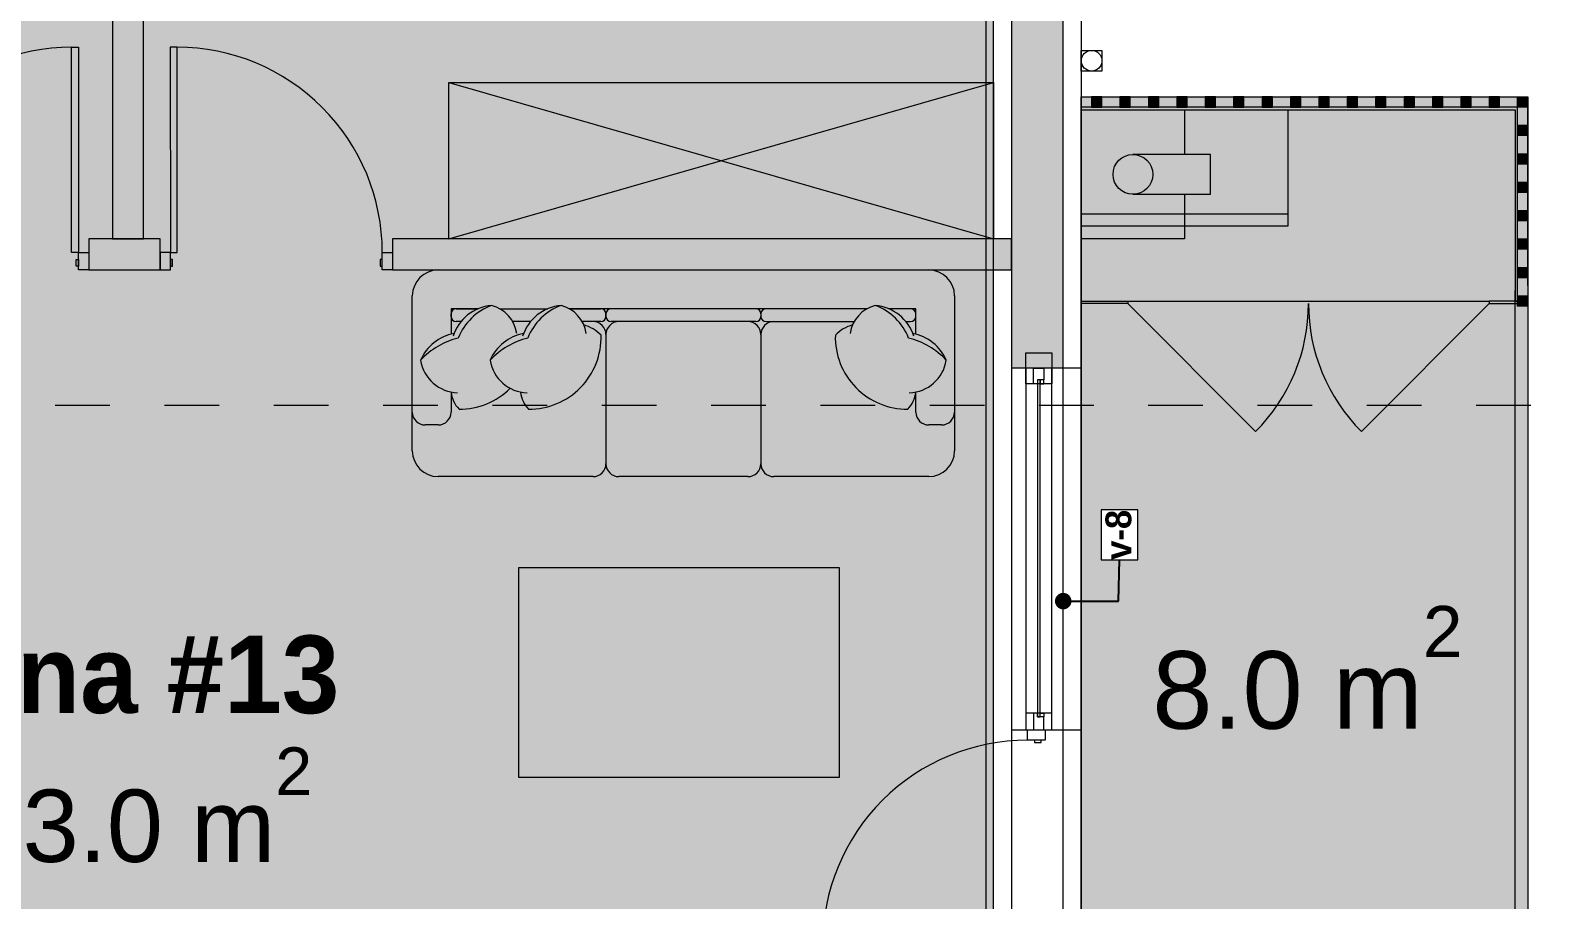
# Model space of a CAD drawing. Header units: millimetres. Extents: x 475206255 to 476720147, y 4620882299 to 4621447368.
# Drawn here: x 475291524 to 475297416, y 4621152699 to 4621156063 of the extents above; entities that cross this region are included whole.
import ezdxf

# ---------------------------------------------------------------- set-up
doc = ezdxf.new("R2010")
doc.units = ezdxf.units.MM
doc.header["$MEASUREMENT"] = 0
doc.set_wipeout_variables(frame=1)
doc.linetypes.add('Dashed', pattern=[423.333333, 211.666667, -211.666667])
for name, color, linetype, lineweight in [('2D Drafting - General_Pen_No__1_Pen_No__7', 7, 'Continuous', 0), ('2D Drafting - General_Pen_No__250_Pen_No__7_Pen_No__250', 7, 'Continuous', 0), ('2D Drafting - General_Pen_No__250_Pen_No__7_Pen_No__7', 7, 'Continuous', 0), ('2D Drafting - General_Pen_No__7_Pen_No__7_Pen_No__7', 7, 'Continuous', 0), ('Annotation - Text_Pen_No__7_Pen_No__142', 142, 'Continuous', 0), ('Doors_Pen_No__7_Pen_No__7_Pen_No__7', 7, 'Continuous', 0), ('G-Anno-Nplt_Pen_No__142', 142, 'Continuous', 0), ('G-Anno-Nplt_Pen_No__151', 151, 'Continuous', 0), ('G-Anno-Nplt_Pen_No__4', 7, 'Continuous', 0), ('G-Anno-Nplt_Pen_No__7', 7, 'Continuous', 0), ('gegmebi_Pen_No__1_Pen_No__7', 7, 'Continuous', 0), ('gegmebi_Pen_No__7_Pen_No__7', 7, 'Continuous', 0), ('kar-panjara_Pen_No__7_Pen_No__7_Pen_No__7', 7, 'Continuous', 0), ('New_0_Pen_No__7', 7, 'Continuous', 0), ('New_2D Drafting - General_Pen_No__250_Pen_No__7_Pen_No__255', 255, 'Continuous', 0), ('New_2D Drafting - General_Pen_No__30_Pen_No__9_Pen_No__9_Pen_No__255', 255, 'Continuous', 0), ('New_2D Drafting - General_Pen_No__30_Pen_No__9_Pen_No__9_Pen_No__7', 7, 'Continuous', 0), ('New_Annotation - Label_Pen_No__1', 1, 'Continuous', 0), ('New_Doors_Pen_No__7_Pen_No__7_Pen_No__250', 7, 'Continuous', 0), ('New_reg_nak_Pen_No__250', 7, 'Continuous', 0), ('New_reg_nak_Pen_No__7', 7, 'Continuous', 0), ('New_shenobebi_Pen_No__1', 1, 'Continuous', 0), ('New_shenobebi_Pen_No__7', 7, 'Continuous', 0), ('New_Structural - Bearing_Pen_No__250', 7, 'Continuous', 0), ('zoma_Pen_No__142', 142, 'Continuous', 0), ('zoma_Pen_No__5_Pen_No__5', 5, 'Continuous', 0)]:
    doc.layers.add(name, color=color, linetype=linetype, lineweight=lineweight)
doc.layers.add('G-Anno-Nplt_Pen_No__254', color=7, linetype='Continuous', lineweight=0, true_color=0xcccccc)
doc.layers.add('zoma', color=7, linetype='Continuous')
doc.styles.add('GENERATED_STYLE_1', font='arial.ttf')
doc.styles.add('GENERATED_STYLE_2', font='arial.ttf')
doc.styles.add('GENERATED_STYLE_5', font='')
doc.styles.add('GENERATED_STYLE_8', font='')
doc.styles.get('GENERATED_STYLE_5').set_extended_font_data('Avaza', bold=True)
doc.styles.get('GENERATED_STYLE_8').set_extended_font_data('AcadMtavr', bold=True)
doc.dimstyles.new('GENERATED_STYLE__3', dxfattribs={"dimtxt": 200, "dimasz": 64.421331, "dimexe": 0.18, "dimexo": 3, "dimgap": 0, "dimtad": 1, "dimtih": 1, "dimtoh": 1, "dimlfac": 0.001, "dimzin": 0, "dimdsep": 46, "dimtxsty": 'GENERATED_STYLE_2', "dimblk": 'ARROWHEAD_2', "dimblk1": 'ARROWHEAD_2', "dimblk2": 'ARROWHEAD_2', "dimcen": 0.09, "dimclrd": 142, "dimclre": 142, "dimclrt": 142, "dimadec": 0, "dimazin": 0, "dimtfac": 1, "dimtdec": 4, "dimtmove": 0, "dimatfit": 3, "dimfxl": 1, "dimtolj": 1, "dimtzin": 0, "dimarcsym": 0})
doc.dimstyles.new('GENERATED_STYLE__33', dxfattribs={"dimtxt": 0.18, "dimasz": 127.68, "dimexe": 0.18, "dimexo": 0.0625, "dimgap": 0, "dimtad": 0, "dimtih": 1, "dimtoh": 1, "dimdec": 4, "dimzin": 0, "dimdsep": 46, "dimcen": 0.09, "dimadec": 0, "dimazin": 0, "dimtfac": 1, "dimtdec": 4, "dimtmove": 0, "dimatfit": 3, "dimldrblk": 'ARROWHEAD_11', "dimfxl": 1, "dimtolj": 1, "dimtzin": 0, "dimarcsym": 0})
doc.dimstyles.new('GENERATED_STYLE__9', dxfattribs={"dimtxt": 200, "dimasz": 64.421331, "dimexe": 0.18, "dimexo": 3, "dimgap": 0, "dimtad": 1, "dimlfac": 0.001, "dimzin": 0, "dimdsep": 46, "dimtxsty": 'GENERATED_STYLE_2', "dimblk": 'ARROWHEAD_2', "dimblk1": 'ARROWHEAD_2', "dimblk2": 'ARROWHEAD_2', "dimcen": 0.09, "dimclrd": 142, "dimclre": 142, "dimclrt": 142, "dimadec": 0, "dimazin": 0, "dimtfac": 1, "dimtdec": 4, "dimtmove": 0, "dimatfit": 3, "dimfxl": 1, "dimtolj": 1, "dimtzin": 0, "dimarcsym": 0})

# ---------------------------------------------------------------- blocks, each defined once
blk = doc.blocks.new('*D165', base_point=(475826095.8, 4621095193.2))
at = {"layer": 'zoma_Pen_No__142', "color": 142, "linetype": 'Continuous', "lineweight": 0, "transparency": 16777216}
for p, q in [((475299133.3, 4621159406.2), (475299133.3, 4621159447.6)), ((475299196.9, 4621159406.2), (475299069.8, 4621159406.2)), ((475299175.7, 4621159381.7), (475299091, 4621159430.6)), ((475299133.3, 4621144206.2), (475299133.3, 4621159406.2)), ((475299196.9, 4621144206.2), (475299069.8, 4621144206.2)), ((475299091, 4621144230.6), (475299175.7, 4621144181.7)), ((475299133.3, 4621144164.7), (475299133.3, 4621144206.2))]:
    blk.add_line(p, q, dxfattribs=at)
at = {"layer": 'zoma_Pen_No__142', "color": 142, "lineweight": 0, "transparency": 16777216, "insert": (475299093.3, 4621151463), "char_height": 200, "attachment_point": 7, "rotation": 90, "style": 'GENERATED_STYLE_2'}
blk.add_mtext('\\A1;{\\pql;\\fArial|b0|i0|c204|p0;\\W1.000000;15.20}', dxfattribs=at)
blk = doc.blocks.new('ARROWHEAD_2')
at = {"color": 0, "linetype": 'Continuous', "lineweight": 0}
for p, q in [((0, 0), (-1, 0)), ((-0.378, -0.655), (0.378, 0.655))]:
    blk.add_line(p, q, dxfattribs=at)
blk = doc.blocks.new('*D172', base_point=(475826095.8, 4621095193.2))
at = {"layer": 'zoma_Pen_No__142', "color": 142, "linetype": 'Continuous', "lineweight": 0, "transparency": 16777216}
for p, q in [((475298407.8, 4621154206.2), (475298280.6, 4621154206.2)), ((475298301.8, 4621154230.6), (475298386.6, 4621154181.7)), ((475298344.2, 4621152606.2), (475298344.2, 4621154206.2)), ((475298301.8, 4621152630.6), (475298386.6, 4621152581.7)), ((475298407.8, 4621152606.2), (475298280.6, 4621152606.2))]:
    blk.add_line(p, q, dxfattribs=at)
at = {"layer": 'zoma_Pen_No__142', "color": 142, "lineweight": 0, "transparency": 16777216, "insert": (475298304.2, 4621153139.2), "char_height": 200, "attachment_point": 7, "rotation": 90, "style": 'GENERATED_STYLE_2'}
blk.add_mtext('\\A1;{\\pql;\\fArial|b0|i0|c204|p0;\\W1.000000;1.60}', dxfattribs=at)
blk = doc.blocks.new('*D173', base_point=(475826095.8, 4621095193.2))
at = {"layer": 'zoma_Pen_No__142', "color": 142, "linetype": 'Continuous', "lineweight": 0, "transparency": 16777216}
for p, q in [((475298407.8, 4621159006.2), (475298280.6, 4621159006.2)), ((475298301.8, 4621159030.6), (475298386.6, 4621158981.7)), ((475298344.2, 4621154206.2), (475298344.2, 4621159006.2)), ((475298407.8, 4621154206.2), (475298280.6, 4621154206.2)), ((475298301.8, 4621154230.6), (475298386.6, 4621154181.7))]:
    blk.add_line(p, q, dxfattribs=at)
at = {"layer": 'zoma_Pen_No__142', "color": 142, "lineweight": 0, "transparency": 16777216, "char_height": 200, "attachment_point": 7, "rotation": 90, "style": 'GENERATED_STYLE_2'}
for s, insert in [('\\A1;{\\pql;\\fArial|b0|i0|c204|p0;\\W1.000000;0.40}', (475298304.2, 4621158447.8)), ('\\A1;{\\pql;\\fArial|b0|i0|c204|p0;\\W1.000000;4.80}', (475298304.2, 4621156339.2))]:
    blk.add_mtext(s, dxfattribs=dict(at, insert=insert))
blk = doc.blocks.new('*D1352', base_point=(475826095.8, 4621095193.2))
at = {"layer": 'zoma_Pen_No__142', "color": 142, "linetype": 'Continuous', "lineweight": 0, "transparency": 16777216}
for p, q in [((475288643.9, 4621160464.8), (475288595, 4621160380)), ((475288619.4, 4621160358.8), (475288619.4, 4621160486)), ((475295143.9, 4621160464.8), (475295095, 4621160380)), ((475295119.4, 4621160358.8), (475295119.4, 4621160486)), ((475288619.4, 4621160422.4), (475295119.4, 4621160422.4))]:
    blk.add_line(p, q, dxfattribs=at)
at = {"layer": 'zoma_Pen_No__142', "color": 142, "lineweight": 0, "transparency": 16777216, "char_height": 200, "attachment_point": 7, "style": 'GENERATED_STYLE_2'}
for s, insert in [('\\A1;{\\pql;\\fArial|b0|i0|c204|p0;\\W1.000000;6.50}', (475291602.5, 4621160462.4)), ('\\A1;{\\pql;\\fArial|b0|i0|c204|p0;\\W1.000000;0.40}', (475294561.1, 4621160462.4))]:
    blk.add_mtext(s, dxfattribs=dict(at, insert=insert))
blk = doc.blocks.new('*D1353', base_point=(475826095.8, 4621095193.2))
at = {"layer": 'zoma_Pen_No__142', "color": 142, "linetype": 'Continuous', "lineweight": 0, "transparency": 16777216}
for p, q in [((475295143.9, 4621160464.8), (475295095, 4621160380)), ((475295119.4, 4621160358.8), (475295119.4, 4621160486)), ((475295495, 4621160380), (475295543.9, 4621160464.8)), ((475295519.4, 4621160358.8), (475295519.4, 4621160486)), ((475295119.4, 4621160422.4), (475295519.4, 4621160422.4)), ((475295519.4, 4621160422.4), (475295560.9, 4621160422.4))]:
    blk.add_line(p, q, dxfattribs=at)
blk = doc.blocks.new('*D1411', base_point=(475826095.8, 4621095193.2))
at = {"layer": 'zoma_Pen_No__142', "color": 142, "linetype": 'Continuous', "lineweight": 0, "transparency": 16777216}
for p, q in [((475288643.9, 4621209841.4), (475288595, 4621209756.6)), ((475288619.4, 4621209735.5), (475288619.4, 4621209862.6)), ((475295143.9, 4621209841.4), (475295095, 4621209756.6)), ((475295119.4, 4621209735.5), (475295119.4, 4621209862.6)), ((475288619.4, 4621209799), (475295119.4, 4621209799))]:
    blk.add_line(p, q, dxfattribs=at)
at = {"layer": 'zoma_Pen_No__142', "color": 142, "lineweight": 0, "transparency": 16777216, "char_height": 200, "attachment_point": 7, "style": 'GENERATED_STYLE_2'}
for s, insert in [('\\A1;{\\pql;\\fArial|b0|i0|c204|p0;\\W1.000000;6.50}', (475291602.5, 4621209839)), ('\\A1;{\\pql;\\fArial|b0|i0|c204|p0;\\W1.000000;0.40}', (475294561.1, 4621209839))]:
    blk.add_mtext(s, dxfattribs=dict(at, insert=insert))
blk = doc.blocks.new('*D1412', base_point=(475826095.8, 4621095193.2))
at = {"layer": 'zoma_Pen_No__142', "color": 142, "linetype": 'Continuous', "lineweight": 0, "transparency": 16777216}
for p, q in [((475295143.9, 4621209841.4), (475295095, 4621209756.6)), ((475295119.4, 4621209735.5), (475295119.4, 4621209862.6)), ((475295495, 4621209756.6), (475295543.9, 4621209841.4)), ((475295519.4, 4621209735.5), (475295519.4, 4621209862.6)), ((475295119.4, 4621209799), (475295519.4, 4621209799)), ((475295519.4, 4621209799), (475295560.9, 4621209799))]:
    blk.add_line(p, q, dxfattribs=at)
blk = doc.blocks.new('*D1435', base_point=(475826095.8, 4621095193.2))
at = {"layer": 'zoma_Pen_No__142', "color": 142, "linetype": 'Continuous', "lineweight": 0, "transparency": 16777216}
for p, q in [((475288643.9, 4621191296.5), (475288595, 4621191211.7)), ((475288619.4, 4621191190.5), (475288619.4, 4621191317.7)), ((475295143.9, 4621191296.5), (475295095, 4621191211.7)), ((475295119.4, 4621191190.5), (475295119.4, 4621191317.7)), ((475288619.4, 4621191254.1), (475295119.4, 4621191254.1))]:
    blk.add_line(p, q, dxfattribs=at)
at = {"layer": 'zoma_Pen_No__142', "color": 142, "lineweight": 0, "transparency": 16777216, "char_height": 200, "attachment_point": 7, "style": 'GENERATED_STYLE_2'}
for s, insert in [('\\A1;{\\pql;\\fArial|b0|i0|c204|p0;\\W1.000000;6.50}', (475291602.5, 4621191294.1)), ('\\A1;{\\pql;\\fArial|b0|i0|c204|p0;\\W1.000000;0.40}', (475294561.1, 4621191294.1))]:
    blk.add_mtext(s, dxfattribs=dict(at, insert=insert))
blk = doc.blocks.new('*D1436', base_point=(475826095.8, 4621095193.2))
at = {"layer": 'zoma_Pen_No__142', "color": 142, "linetype": 'Continuous', "lineweight": 0, "transparency": 16777216}
for p, q in [((475295143.9, 4621191296.5), (475295095, 4621191211.7)), ((475295119.4, 4621191190.5), (475295119.4, 4621191317.7)), ((475295495, 4621191211.7), (475295543.9, 4621191296.5)), ((475295519.4, 4621191190.5), (475295519.4, 4621191317.7)), ((475295119.4, 4621191254.1), (475295519.4, 4621191254.1)), ((475295519.4, 4621191254.1), (475295560.9, 4621191254.1))]:
    blk.add_line(p, q, dxfattribs=at)
blk = doc.blocks.new('*D1469', base_point=(475826095.8, 4621095193.2))
at = {"layer": 'zoma_Pen_No__142', "color": 142, "linetype": 'Continuous', "lineweight": 0, "transparency": 16777216}
for p, q in [((475288643.9, 4621259031.2), (475288595, 4621258946.4)), ((475288619.4, 4621258925.2), (475288619.4, 4621259052.4)), ((475295143.9, 4621259031.2), (475295095, 4621258946.4)), ((475295119.4, 4621258925.2), (475295119.4, 4621259052.4)), ((475288619.4, 4621258988.8), (475295119.4, 4621258988.8))]:
    blk.add_line(p, q, dxfattribs=at)
at = {"layer": 'zoma_Pen_No__142', "color": 142, "lineweight": 0, "transparency": 16777216, "char_height": 200, "attachment_point": 7, "style": 'GENERATED_STYLE_2'}
for s, insert in [('\\A1;{\\pql;\\fArial|b0|i0|c204|p0;\\W1.000000;6.50}', (475291602.5, 4621259028.8)), ('\\A1;{\\pql;\\fArial|b0|i0|c204|p0;\\W1.000000;0.40}', (475294561.1, 4621259028.8))]:
    blk.add_mtext(s, dxfattribs=dict(at, insert=insert))
blk = doc.blocks.new('*D1470', base_point=(475826095.8, 4621095193.2))
at = {"layer": 'zoma_Pen_No__142', "color": 142, "linetype": 'Continuous', "lineweight": 0, "transparency": 16777216}
for p, q in [((475295143.9, 4621259031.2), (475295095, 4621258946.4)), ((475295119.4, 4621258925.2), (475295119.4, 4621259052.4)), ((475295495, 4621258946.4), (475295543.9, 4621259031.2)), ((475295519.4, 4621258925.2), (475295519.4, 4621259052.4)), ((475295119.4, 4621258988.8), (475295519.4, 4621258988.8)), ((475295519.4, 4621258988.8), (475295560.9, 4621258988.8))]:
    blk.add_line(p, q, dxfattribs=at)
blk = doc.blocks.new('*D1493', base_point=(475826095.8, 4621095193.2))
at = {"layer": 'zoma_Pen_No__142', "color": 142, "linetype": 'Continuous', "lineweight": 0, "transparency": 16777216}
for p, q in [((475288643.9, 4621240486.2), (475288595, 4621240401.5)), ((475288619.4, 4621240380.3), (475288619.4, 4621240507.4)), ((475295143.9, 4621240486.2), (475295095, 4621240401.5)), ((475295119.4, 4621240380.3), (475295119.4, 4621240507.4)), ((475288619.4, 4621240443.8), (475295119.4, 4621240443.8))]:
    blk.add_line(p, q, dxfattribs=at)
at = {"layer": 'zoma_Pen_No__142', "color": 142, "lineweight": 0, "transparency": 16777216, "char_height": 200, "attachment_point": 7, "style": 'GENERATED_STYLE_2'}
for s, insert in [('\\A1;{\\pql;\\fArial|b0|i0|c204|p0;\\W1.000000;6.50}', (475291602.5, 4621240483.8)), ('\\A1;{\\pql;\\fArial|b0|i0|c204|p0;\\W1.000000;0.40}', (475294561.1, 4621240483.8))]:
    blk.add_mtext(s, dxfattribs=dict(at, insert=insert))
blk = doc.blocks.new('*D1494', base_point=(475826095.8, 4621095193.2))
at = {"layer": 'zoma_Pen_No__142', "color": 142, "linetype": 'Continuous', "lineweight": 0, "transparency": 16777216}
for p, q in [((475295143.9, 4621240486.2), (475295095, 4621240401.5)), ((475295119.4, 4621240380.3), (475295119.4, 4621240507.4)), ((475295495, 4621240401.5), (475295543.9, 4621240486.2)), ((475295519.4, 4621240380.3), (475295519.4, 4621240507.4)), ((475295119.4, 4621240443.8), (475295519.4, 4621240443.8)), ((475295519.4, 4621240443.8), (475295560.9, 4621240443.8))]:
    blk.add_line(p, q, dxfattribs=at)
blk = doc.blocks.new('ARROWHEAD_11')
at = {"color": 0, "linetype": 'Continuous', "lineweight": 0}
blk.add_line((0, 0), (-1, 0), dxfattribs=at)
at = {"color": 0, "linetype": 'Continuous', "lineweight": 0, "const_width": 0.25, "flags": 128}
blk.add_lwpolyline([(-0.125, 0, 1), (0.125, 0, 1)], format="xyb", close=True, dxfattribs=at)

msp = doc.modelspace()

# ---------------------------------------------------------------- hatches: boundary and pattern name
at = {"layer": '2D Drafting - General_Pen_No__250_Pen_No__7_Pen_No__7', "linetype": 'Continuous', "lineweight": 0}
for points in [[(475291961.97, 4621155256.167), (475291961.97, 4621159206.167), (475291841.97, 4621159206.167), (475291841.97, 4621155256.167)], [(475295324.343, 4621159006.167), (475295324.343, 4621154754.647), (475295524.343, 4621154754.647), (475295524.343, 4621159006.167)], [(475297274.29, 4621155015.539), (475297284.29, 4621155015.539), (475297284.29, 4621155766.161), (475297274.29, 4621155766.161), (475295594.29, 4621155766.161), (475295594.29, 4621155756.161), (475297274.29, 4621155756.161)], [(475292026.716, 4621155256.167), (475291750.174, 4621155256.167), (475291750.174, 4621155136.167), (475292026.716, 4621155136.167)], [(475295324.343, 4621155256.136), (475292926.718, 4621155256.136), (475292926.718, 4621155136.136), (475295324.343, 4621155136.136)], [(475295594.29, 4621155015.834), (475295774.294, 4621155015.834), (475295774.294, 4621155005.834), (475295594.29, 4621155005.834)], [(475297174.294, 4621155005.834), (475297284.294, 4621155005.834), (475297284.294, 4621155015.834), (475297174.294, 4621155015.834)]]:
    msp.add_hatch(color=7, dxfattribs=at).paths.add_polyline_path(points)
at = {"layer": 'G-Anno-Nplt_Pen_No__151', "linetype": 'Continuous', "lineweight": 0, "true_color": 0x1f2f3f}
msp.add_hatch(color=169, dxfattribs=at).paths.add_polyline_path([(475288494.343, 4621152076.167), (475291794.357, 4621152076.167), (475291794.357, 4621150076.167), (475295254.343, 4621150076.167), (475295254.343, 4621150945.979), (475294854.343, 4621150945.979), (475294854.343, 4621151776.167), (475295054.343, 4621151776.167), (475295054.343, 4621152076.167), (475295254.343, 4621152076.167), (475295254.343, 4621158936.167), (475295054.343, 4621158936.167), (475295054.343, 4621159136.167), (475288694.343, 4621159136.167), (475288694.343, 4621156069.332), (475288624.343, 4621156069.332), (475288624.343, 4621154316.185), (475289024.343, 4621154316.185), (475289024.343, 4621153556.167), (475288494.343, 4621153556.167)])
at = {"layer": 'G-Anno-Nplt_Pen_No__254', "linetype": 'Continuous', "lineweight": 0, "true_color": 0x333333}
msp.add_hatch(color=250, dxfattribs=at).paths.add_polyline_path([(475297324.294, 4621155806.162), (475297324.294, 4621151206.162), (475295594.29, 4621151206.162), (475295594.29, 4621155806.161)])
at = {"layer": 'New_2D Drafting - General_Pen_No__250_Pen_No__7_Pen_No__255', "linetype": 'Continuous', "lineweight": 0}
for points in [[(475295594.29, 4621155756.161), (475295594.294, 4621155256.161), (475295994.29, 4621155256.165), (475295994.288, 4621155429.15), (475296094.291, 4621155429.151), (475296094.29, 4621155583.177), (475295994.287, 4621155583.176), (475295994.285, 4621155756.165)], [(475295594.29, 4621155756.161), (475295594.29, 4621155306.161), (475296394.29, 4621155306.161), (475296394.29, 4621155756.161)]]:
    msp.add_hatch(color=255, dxfattribs=at).paths.add_polyline_path(points)
at = {"layer": 'New_2D Drafting - General_Pen_No__30_Pen_No__9_Pen_No__9_Pen_No__255', "linetype": 'Continuous', "lineweight": 0}
for points in [[(475295634.295, 4621155806.161), (475295634.295, 4621155766.161), (475295674.295, 4621155766.161), (475295674.295, 4621155806.161)], [(475295744.295, 4621155806.161), (475295744.295, 4621155766.161), (475295784.295, 4621155766.161), (475295784.295, 4621155806.161)], [(475295854.295, 4621155806.161), (475295854.295, 4621155766.161), (475295894.295, 4621155766.161), (475295894.295, 4621155806.161)], [(475295964.295, 4621155806.161), (475295964.295, 4621155766.161), (475296004.295, 4621155766.161), (475296004.295, 4621155806.161)], [(475296074.295, 4621155806.161), (475296074.295, 4621155766.161), (475296114.295, 4621155766.161), (475296114.295, 4621155806.161)], [(475296184.295, 4621155806.161), (475296184.295, 4621155766.161), (475296224.295, 4621155766.161), (475296224.295, 4621155806.161)], [(475296294.295, 4621155806.161), (475296294.295, 4621155766.161), (475296334.295, 4621155766.161), (475296334.295, 4621155806.161)], [(475296404.295, 4621155806.161), (475296404.295, 4621155766.161), (475296444.295, 4621155766.161), (475296444.295, 4621155806.161)], [(475296514.295, 4621155806.161), (475296514.295, 4621155766.161), (475296554.295, 4621155766.161), (475296554.295, 4621155806.161)], [(475296624.295, 4621155806.161), (475296624.295, 4621155766.161), (475296664.295, 4621155766.161), (475296664.295, 4621155806.161)], [(475296734.295, 4621155806.161), (475296734.295, 4621155766.161), (475296774.295, 4621155766.161), (475296774.295, 4621155806.161)], [(475296844.295, 4621155806.161), (475296844.295, 4621155766.161), (475296884.295, 4621155766.161), (475296884.295, 4621155806.161)], [(475296954.295, 4621155806.161), (475296954.295, 4621155766.161), (475296994.295, 4621155766.161), (475296994.295, 4621155806.161)], [(475297064.295, 4621155806.161), (475297064.295, 4621155766.161), (475297104.295, 4621155766.161), (475297104.295, 4621155806.161)], [(475297174.295, 4621155806.161), (475297174.295, 4621155766.161), (475297214.295, 4621155766.161), (475297214.295, 4621155806.161)], [(475297324.294, 4621155766.161), (475297284.294, 4621155766.161), (475297284.294, 4621155806.161), (475297324.294, 4621155806.161)], [(475297324.294, 4621155656.161), (475297284.294, 4621155656.161), (475297284.294, 4621155696.161), (475297324.294, 4621155696.161)], [(475297324.294, 4621155546.161), (475297284.294, 4621155546.161), (475297284.294, 4621155586.161), (475297324.294, 4621155586.161)], [(475297324.294, 4621155436.161), (475297284.294, 4621155436.161), (475297284.294, 4621155476.161), (475297324.294, 4621155476.161)], [(475297324.294, 4621155326.161), (475297284.294, 4621155326.161), (475297284.294, 4621155366.161), (475297324.294, 4621155366.161)], [(475297324.294, 4621155216.161), (475297284.294, 4621155216.161), (475297284.294, 4621155256.161), (475297324.294, 4621155256.161)], [(475297324.294, 4621155106.161), (475297284.294, 4621155106.161), (475297284.294, 4621155146.161), (475297324.294, 4621155146.161)], [(475297324.294, 4621154996.161), (475297284.294, 4621154996.161), (475297284.294, 4621155036.161), (475297324.294, 4621155036.161)]]:
    msp.add_hatch(color=255, dxfattribs=at).paths.add_polyline_path(points)

# ---------------------------------------------------------------- linework, layer by layer
at = {"layer": '2D Drafting - General_Pen_No__1_Pen_No__7', "color": 7, "linetype": 'Continuous', "lineweight": 0, "flags": 128}
msp.add_lwpolyline([(475295524.343, 4621152006.167), (475295524.343, 4621159006.167), (475295224.343, 4621159006.167), (475295224.343, 4621152006.167)], close=True, dxfattribs=at)
at = {"layer": '2D Drafting - General_Pen_No__1_Pen_No__7', "color": 7, "linetype": 'Continuous', "lineweight": 0}
msp.add_circle((475295634.315, 4621155946.133), 40, dxfattribs=at)
at = {"layer": '2D Drafting - General_Pen_No__250_Pen_No__7_Pen_No__250', "color": 7, "linetype": 'Continuous', "lineweight": 0, "flags": 128}
for points in [[(475291961.97, 4621155256.167), (475291961.97, 4621159206.167), (475291841.97, 4621159206.167), (475291841.97, 4621155256.167)], [(475297274.29, 4621155015.539), (475297284.29, 4621155015.539), (475297284.29, 4621155766.161), (475297274.29, 4621155766.161), (475295594.29, 4621155766.161), (475295594.29, 4621155756.161), (475297274.29, 4621155756.161)], [(475292026.716, 4621155256.167), (475291750.174, 4621155256.167), (475291750.174, 4621155136.167), (475292026.716, 4621155136.167)], [(475295324.343, 4621155256.136), (475292926.718, 4621155256.136), (475292926.718, 4621155136.136), (475295324.343, 4621155136.136)], [(475295594.29, 4621155015.834), (475295774.294, 4621155015.834), (475295774.294, 4621155005.834), (475295594.29, 4621155005.834)], [(475297174.294, 4621155005.834), (475297284.294, 4621155005.834), (475297284.294, 4621155015.834), (475297174.294, 4621155015.834)]]:
    msp.add_lwpolyline(points, close=True, dxfattribs=at)
at = {"layer": '2D Drafting - General_Pen_No__7_Pen_No__7_Pen_No__7', "color": 7, "linetype": 'Continuous', "lineweight": 0}
for centre, start, end in [((475291683.997, 4621155203.902), 89.998516, 180.0001975), ((475292092.894, 4621155203.902), 359.9998025, 90.001484), ((475295386.081, 4621152521.867), 89.9983185, 180)]:
    msp.add_arc(centre, 794.311, start, end, dxfattribs=at)
at = {"layer": 'Doors_Pen_No__7_Pen_No__7_Pen_No__7', "color": 7, "linetype": 'Continuous', "lineweight": 0, "flags": 128}
for points in [[(475291710.663, 4621155203.901), (475291683.997, 4621155203.902), (475291684.017, 4621155998.213), (475291710.684, 4621155998.212)], [(475292066.227, 4621155203.901), (475292092.894, 4621155203.902), (475292092.873, 4621155998.213), (475292066.207, 4621155998.212)], [(475291710.662, 4621155150.568), (475291701.773, 4621155150.568), (475291701.774, 4621155177.235), (475291710.663, 4621155177.234)], [(475291750.173, 4621155136.167), (475291710.662, 4621155136.168), (475291710.663, 4621155203.901), (475291750.174, 4621155203.9)], [(475292026.718, 4621155136.167), (475292066.229, 4621155136.168), (475292066.227, 4621155203.901), (475292026.716, 4621155203.9)], [(475292066.229, 4621155150.568), (475292075.118, 4621155150.568), (475292075.117, 4621155177.235), (475292066.228, 4621155177.234)], [(475292878.318, 4621155150.566), (475292887.207, 4621155150.566), (475292887.206, 4621155177.232), (475292878.317, 4621155177.232)], [(475292926.718, 4621155136.167), (475292887.207, 4621155136.166), (475292887.205, 4621155203.899), (475292926.716, 4621155203.9)], [(475295453.838, 4621153355.69), (475295453.838, 4621153316.179), (475295386.104, 4621153316.179), (475295386.104, 4621153355.69)], [(475295439.438, 4621153307.29), (475295439.438, 4621153316.179), (475295412.771, 4621153316.179), (475295412.771, 4621153307.29)]]:
    msp.add_lwpolyline(points, close=True, dxfattribs=at)
at = {"layer": 'G-Anno-Nplt_Pen_No__4', "color": 7, "linetype": 'Continuous', "lineweight": 0, "flags": 128}
for points in [[(475288494.343, 4621152076.167), (475291794.357, 4621152076.167), (475291794.357, 4621150076.167), (475295254.343, 4621150076.167), (475295254.343, 4621150945.979), (475294854.343, 4621150945.979), (475294854.343, 4621151776.167), (475295054.343, 4621151776.167), (475295054.343, 4621152076.167), (475295254.343, 4621152076.167), (475295254.343, 4621158936.167), (475295054.343, 4621158936.167), (475295054.343, 4621159136.167), (475288694.343, 4621159136.167), (475288694.343, 4621156069.332), (475288624.343, 4621156069.332), (475288624.343, 4621154316.185), (475289024.343, 4621154316.185), (475289024.343, 4621153556.167), (475288494.343, 4621153556.167)], [(475297324.294, 4621155806.162), (475297324.294, 4621151206.162), (475295594.29, 4621151206.162), (475295594.29, 4621155806.161)]]:
    msp.add_lwpolyline(points, close=True, dxfattribs=at)
at = {"layer": 'gegmebi_Pen_No__1_Pen_No__7', "color": 7, "linetype": 'Continuous', "lineweight": 0, "flags": 128}
for points in [[(475295994.288, 4621155429.15), (475295994.29, 4621155256.165), (475295594.294, 4621155256.161), (475295594.29, 4621155756.161), (475295994.285, 4621155756.165), (475295994.287, 4621155583.176)], [(475295794.29, 4621155429.148), (475296094.291, 4621155429.151), (475296094.29, 4621155583.177), (475295794.288, 4621155583.174)]]:
    msp.add_lwpolyline(points, dxfattribs=at)
at = {"layer": 'gegmebi_Pen_No__7_Pen_No__7', "color": 7, "linetype": 'Continuous', "lineweight": 0}
for p, q in [((475295594.315, 4621155906.133), (475295594.315, 4621155986.133)), ((475295594.315, 4621155986.133), (475295674.315, 4621155986.133)), ((475295674.315, 4621155986.133), (475295674.315, 4621155906.133)), ((475295674.315, 4621155906.133), (475295594.315, 4621155906.133))]:
    msp.add_line(p, q, dxfattribs=at)
at = {"layer": 'kar-panjara_Pen_No__7_Pen_No__7_Pen_No__7', "color": 7, "linetype": 'Continuous', "lineweight": 0, "flags": 128}
for points in [[(475295379.771, 4621154696.015), (475295379.743, 4621154816.015), (475295479.743, 4621154816.015), (475295479.743, 4621154696.015)], [(475295479.762, 4621153355.69), (475295479.714, 4621154755.69), (475295379.888, 4621154755.69), (475295379.747, 4621153355.69)], [(475295449.626, 4621154755.69), (475295449.626, 4621154710.69), (475295434.626, 4621154710.69), (475295424.626, 4621154710.69), (475295424.626, 4621154696.015), (475295409.626, 4621154696.015), (475295409.626, 4621154755.69)], [(475295434.626, 4621153406.12), (475295434.626, 4621154710.69), (475295424.626, 4621154710.69), (475295424.626, 4621153406.12)], [(475295449.626, 4621154696.015), (475295449.626, 4621154710.69), (475295434.626, 4621154710.69), (475295434.626, 4621154696.015)], [(475295379.798, 4621153421.12), (475295379.798, 4621153355.69), (475295479.743, 4621153355.69), (475295479.743, 4621153421.12)], [(475295449.626, 4621153355.69), (475295449.626, 4621153406.12), (475295434.626, 4621153406.12), (475295424.626, 4621153406.12), (475295424.626, 4621153421.12), (475295409.626, 4621153421.12), (475295409.626, 4621153355.69)], [(475295449.626, 4621153421.12), (475295449.626, 4621153406.12), (475295434.626, 4621153406.12), (475295434.626, 4621153421.12)]]:
    msp.add_lwpolyline(points, close=True, dxfattribs=at)
at = {"layer": 'New_0_Pen_No__7', "color": 7, "linetype": 'Continuous', "lineweight": 0}
for p, q in [((475293103.427, 4621155136.136), (475295003.427, 4621155136.136)), ((475293003.427, 4621154436.136), (475293003.427, 4621155036.136)), ((475295103.427, 4621155036.136), (475295103.427, 4621154436.136)), ((475293153.427, 4621154986.136), (475293153.427, 4621154887.874)), ((475293258.613, 4621154986.136), (475293153.427, 4621154986.136)), ((475293173.427, 4621154986.136), (475293258.613, 4621154986.136)), ((475293341.795, 4621154986.136), (475293527.961, 4621154986.136)), ((475294765.059, 4621154986.136), (475293611.143, 4621154986.136)), ((475293611.143, 4621154986.136), (475293733.427, 4621154986.136)), ((475294953.427, 4621154986.136), (475294848.24, 4621154986.136)), ((475294933.427, 4621154986.136), (475294848.24, 4621154986.136)), ((475294953.427, 4621154887.874), (475294953.427, 4621154986.136)), ((475293153.427, 4621154956.136), (475293153.427, 4621154966.136)), ((475293191.582, 4621154936.136), (475293173.427, 4621154936.136)), ((475293460.93, 4621154936.136), (475293392.141, 4621154936.136)), ((475293733.427, 4621154936.136), (475293661.49, 4621154936.136)), ((475293753.427, 4621154956.136), (475293753.427, 4621154966.136)), ((475293753.427, 4621154966.136), (475293753.427, 4621154956.136)), ((475294333.427, 4621154936.136), (475293773.427, 4621154936.136)), ((475294353.427, 4621154966.136), (475294353.427, 4621154956.136)), ((475294353.427, 4621154966.136), (475294353.427, 4621154956.136)), ((475294373.427, 4621154936.136), (475294714.712, 4621154936.136)), ((475294915.271, 4621154936.136), (475294933.427, 4621154936.136)), ((475294953.427, 4621154956.136), (475294953.427, 4621154966.136)), ((475293753.427, 4621154886.136), (475293753.427, 4621154386.136)), ((475294353.427, 4621154886.136), (475294353.427, 4621154386.136)), ((475293153.427, 4621154663.605), (475293153.427, 4621154586.136)), ((475294953.427, 4621154586.136), (475294953.427, 4621154663.605)), ((475293103.427, 4621154536.136), (475293053.427, 4621154536.136)), ((475295053.427, 4621154536.136), (475295003.427, 4621154536.136)), ((475293703.427, 4621154336.136), (475293103.427, 4621154336.136)), ((475294303.427, 4621154336.136), (475293803.427, 4621154336.136)), ((475295003.427, 4621154336.136), (475294403.427, 4621154336.136))]:
    msp.add_line(p, q, dxfattribs=at)
for points in [[(475293144.343, 4621155256.136), (475295254.343, 4621155862.289)], [(475293144.343, 4621155862.289), (475295254.343, 4621155256.136)]]:
    msp.add_lwpolyline(points, dxfattribs=at)
for points in [[(475295254.343, 4621155256.136), (475293144.343, 4621155256.136), (475293144.343, 4621155862.289), (475295254.343, 4621155862.289)], [(475293415.5, 4621153171.034), (475293415.5, 4621153984.781), (475294656.205, 4621153984.781), (475294656.205, 4621153171.034)]]:
    msp.add_lwpolyline(points, close=True, dxfattribs=at)
for centre, radius, start, end in [((475293103.427, 4621155036.136), 100, 90, 180), ((475295003.427, 4621155036.136), 100, 0, 90), ((475293173.427, 4621154966.136), 20, 90, 180), ((475293323.784, 4621154828.836), 170.267, 94.533178, 162.7286375), ((475293386.819, 4621154791.333), 220.903, 110.2593802, 158.4317468), ((475293278.545, 4621154872.1), 130.403, 7.7680215, 75.8936057), ((475293593.132, 4621154828.836), 170.267, 94.5331781, 162.7286377), ((475293656.167, 4621154791.333), 220.903, 110.2593804, 158.4317471), ((475293547.893, 4621154872.1), 130.403, 7.7680213, 75.893606), ((475293733.427, 4621154966.136), 20, 0, 90), ((475293773.427, 4621154966.136), 20, 90, 180), ((475294333.427, 4621154966.136), 20, 0, 90), ((475294373.427, 4621154966.136), 20, 90, 180), ((475294828.308, 4621154872.1), 130.403, 104.1063946, 172.2319792), ((475294783.069, 4621154828.836), 170.267, 17.271363, 85.4668225), ((475294720.034, 4621154791.333), 220.903, 21.5682535, 69.7406203), ((475294933.427, 4621154966.136), 20, 0, 90), ((475293173.427, 4621154956.136), 20, 180, 270), ((475293621.058, 4621154768.63), 161.732, 45.5055259, 73.2207213), ((475293703.427, 4621154886.136), 50, 0, 90), ((475293733.427, 4621154956.136), 20, 270, 0), ((475293773.427, 4621154956.136), 20, 180, 270), ((475293803.427, 4621154886.136), 50, 90, 180), ((475294303.427, 4621154886.136), 50, 0, 90), ((475294333.427, 4621154956.136), 20, 270, 0), ((475294373.427, 4621154956.136), 20, 180, 270), ((475294403.427, 4621154886.136), 50, 90, 180), ((475294755.143, 4621154768.63), 161.732, 106.779279, 134.4944745), ((475294933.427, 4621154956.136), 20, 270, 0), ((475293197.728, 4621154716.584), 176.927, 100.6386668, 156.6848493), ((475293250.56, 4621154587.669), 293.149, 103.6491609, 137.2632291), ((475293467.076, 4621154716.584), 176.927, 100.6386669, 156.6848493), ((475293519.908, 4621154587.669), 293.149, 103.6491607, 137.263229), ((475293456.408, 4621154875.673), 278.124, 269.4210675, 1.7149849), ((475294919.794, 4621154875.673), 278.124, 178.2850156, 270.5789328), ((475294856.293, 4621154587.669), 293.149, 42.7367714, 76.3508397), ((475294909.126, 4621154716.584), 176.927, 23.3151512, 79.3613337), ((475293183.955, 4621154811.209), 150.728, 189.3928456, 267.9328278), ((475293453.304, 4621154811.209), 150.728, 189.3928458, 267.932828), ((475294922.898, 4621154811.209), 150.728, 272.0671727, 350.6071548), ((475293187.06, 4621154875.673), 278.124, 269.4210676, 314.7117329), ((475293265.819, 4621154676.028), 113.183, 186.2902505, 223.8883997), ((475293535.167, 4621154676.028), 113.183, 186.2902505, 223.8883997), ((475294841.034, 4621154676.028), 113.183, 316.1116003, 353.7097497), ((475293053.427, 4621154586.136), 50, 180, 270), ((475293103.427, 4621154586.136), 50, 270, 0), ((475295003.427, 4621154586.136), 50, 180, 270), ((475295053.427, 4621154586.136), 50, 270, 0), ((475293103.427, 4621154436.136), 100, 180, 270), ((475293703.427, 4621154386.136), 50, 270, 0), ((475293803.427, 4621154386.136), 50, 180, 270), ((475294303.427, 4621154386.136), 50, 270, 0), ((475294403.427, 4621154386.136), 50, 180, 270), ((475295003.427, 4621154436.136), 100, 270, 0)]:
    msp.add_arc(centre, radius, start, end, dxfattribs=at)
at = {"layer": 'New_2D Drafting - General_Pen_No__30_Pen_No__9_Pen_No__9_Pen_No__7', "color": 7, "linetype": 'Continuous', "lineweight": 0, "flags": 128}
for points in [[(475295634.295, 4621155806.161), (475295634.295, 4621155766.161), (475295674.295, 4621155766.161), (475295674.295, 4621155806.161)], [(475295744.295, 4621155806.161), (475295744.295, 4621155766.161), (475295784.295, 4621155766.161), (475295784.295, 4621155806.161)], [(475295854.295, 4621155806.161), (475295854.295, 4621155766.161), (475295894.295, 4621155766.161), (475295894.295, 4621155806.161)], [(475295964.295, 4621155806.161), (475295964.295, 4621155766.161), (475296004.295, 4621155766.161), (475296004.295, 4621155806.161)], [(475296074.295, 4621155806.161), (475296074.295, 4621155766.161), (475296114.295, 4621155766.161), (475296114.295, 4621155806.161)], [(475296184.295, 4621155806.161), (475296184.295, 4621155766.161), (475296224.295, 4621155766.161), (475296224.295, 4621155806.161)], [(475296294.295, 4621155806.161), (475296294.295, 4621155766.161), (475296334.295, 4621155766.161), (475296334.295, 4621155806.161)], [(475296404.295, 4621155806.161), (475296404.295, 4621155766.161), (475296444.295, 4621155766.161), (475296444.295, 4621155806.161)], [(475296514.295, 4621155806.161), (475296514.295, 4621155766.161), (475296554.295, 4621155766.161), (475296554.295, 4621155806.161)], [(475296624.295, 4621155806.161), (475296624.295, 4621155766.161), (475296664.295, 4621155766.161), (475296664.295, 4621155806.161)], [(475296734.295, 4621155806.161), (475296734.295, 4621155766.161), (475296774.295, 4621155766.161), (475296774.295, 4621155806.161)], [(475296844.295, 4621155806.161), (475296844.295, 4621155766.161), (475296884.295, 4621155766.161), (475296884.295, 4621155806.161)], [(475296954.295, 4621155806.161), (475296954.295, 4621155766.161), (475296994.295, 4621155766.161), (475296994.295, 4621155806.161)], [(475297064.295, 4621155806.161), (475297064.295, 4621155766.161), (475297104.295, 4621155766.161), (475297104.295, 4621155806.161)], [(475297174.295, 4621155806.161), (475297174.295, 4621155766.161), (475297214.295, 4621155766.161), (475297214.295, 4621155806.161)], [(475297324.294, 4621155766.161), (475297284.294, 4621155766.161), (475297284.294, 4621155806.161), (475297324.294, 4621155806.161)], [(475297324.294, 4621155656.161), (475297284.294, 4621155656.161), (475297284.294, 4621155696.161), (475297324.294, 4621155696.161)], [(475297324.294, 4621155546.161), (475297284.294, 4621155546.161), (475297284.294, 4621155586.161), (475297324.294, 4621155586.161)], [(475297324.294, 4621155436.161), (475297284.294, 4621155436.161), (475297284.294, 4621155476.161), (475297324.294, 4621155476.161)], [(475297324.294, 4621155326.161), (475297284.294, 4621155326.161), (475297284.294, 4621155366.161), (475297324.294, 4621155366.161)], [(475297324.294, 4621155216.161), (475297284.294, 4621155216.161), (475297284.294, 4621155256.161), (475297324.294, 4621155256.161)], [(475297324.294, 4621155106.161), (475297284.294, 4621155106.161), (475297284.294, 4621155146.161), (475297324.294, 4621155146.161)], [(475297324.294, 4621154996.161), (475297284.294, 4621154996.161), (475297284.294, 4621155036.161), (475297324.294, 4621155036.161)]]:
    msp.add_lwpolyline(points, close=True, dxfattribs=at)
at = {"layer": 'New_Doors_Pen_No__7_Pen_No__7_Pen_No__250', "color": 7, "linetype": 'Continuous', "lineweight": 0, "flags": 128}
msp.add_lwpolyline([(475295594.29, 4621151256.162), (475297274.294, 4621151256.162), (475297274.294, 4621155056.161)], dxfattribs=at)
at = {"layer": 'New_reg_nak_Pen_No__250', "color": 7, "linetype": 'Continuous', "lineweight": 0}
for p, q in [((475296394.29, 4621155351.639), (475295594.29, 4621155351.639)), ((475295774.294, 4621155015.834), (475297174.294, 4621155015.834))]:
    msp.add_line(p, q, dxfattribs=at)
at = {"layer": 'New_reg_nak_Pen_No__250', "color": 7, "linetype": 'Continuous', "lineweight": 0, "flags": 128}
msp.add_lwpolyline([(475295594.29, 4621155756.161), (475296394.29, 4621155756.161), (475296394.29, 4621155306.161), (475295594.29, 4621155306.161)], close=True, dxfattribs=at)
at = {"layer": 'New_reg_nak_Pen_No__250', "color": 7, "linetype": 'Continuous', "lineweight": 0}
msp.add_circle((475295794.29, 4621155506.161), 77.013, dxfattribs=at)
at = {"layer": 'New_reg_nak_Pen_No__7', "color": 7, "linetype": 'Continuous', "lineweight": 0, "flags": 128}
msp.add_lwpolyline([(475288624.343, 4621159406.167), (475288624.343, 4621159476.167), (475295594.343, 4621159476.167), (475295594.29, 4621151206.162), (475295594.29, 4621144136.167), (475281724.343, 4621144136.167)], dxfattribs=at)
msp.add_lwpolyline([(475295324.091, 4621153355.69), (475295594.274, 4621153355.69), (475295594.274, 4621154755.69), (475295324.091, 4621154755.69)], close=True, dxfattribs=at)
at = {"layer": 'New_shenobebi_Pen_No__1', "color": 1, "linetype": 'Dashed', "lineweight": 0}
msp.add_lwpolyline([(475301569.033, 4621154611.496), (475228397.966, 4621154611.496)], dxfattribs=at)
at = {"layer": 'New_shenobebi_Pen_No__7', "color": 7, "linetype": 'Continuous', "lineweight": 0}
for p, q in [((475297324.294, 4621155125.651), (475297324.294, 4621155806.162)), ((475297324.294, 4621155075.651), (475297324.294, 4621155806.161))]:
    msp.add_line(p, q, dxfattribs=at)
at = {"layer": 'New_Structural - Bearing_Pen_No__250', "color": 7, "linetype": 'Continuous', "lineweight": 0}
for p, q in [((475295774.294, 4621155005.834), (475296269.269, 4621154510.859)), ((475297174.294, 4621155005.834), (475296679.32, 4621154510.859))]:
    msp.add_line(p, q, dxfattribs=at)
for centre, start, end in [((475295774.294, 4621155005.834), 315, 0), ((475297174.294, 4621155005.834), 180, 225)]:
    msp.add_arc(centre, 700, start, end, dxfattribs=at)
at = {"layer": 'zoma_Pen_No__5_Pen_No__5', "color": 5, "linetype": 'Continuous', "lineweight": 0}
msp.add_line((475295324.343, 4621161677.15), (475295324.343, 4621140802.158), dxfattribs=at)

# ---------------------------------------------------------------- texts
at = {"layer": 'Annotation - Text_Pen_No__7_Pen_No__142', "color": 142, "linetype": 'Continuous', "lineweight": 0, "insert": (475291917.995, 4621153720.993), "char_height": 300, "attachment_point": 2, "style": 'GENERATED_STYLE_8'}
msp.add_mtext('\\A1;{\\pqc;\\fAcadMtavr|b1|i0|c0|p0;\\W1.000000;bina #\\fAcadMtavr|b1|i0|c0|p0;\\W1.000000;13}', dxfattribs=at)
at = {"layer": 'G-Anno-Nplt_Pen_No__142', "color": 142, "lineweight": 0, "insert": (475291276.59, 4621152840.815), "char_height": 280, "attachment_point": 7, "style": 'GENERATED_STYLE_1'}
msp.add_mtext('{\\fArial|b0|i0|c204|p0;53.0 m{\\H0.66x;\\S2^  ;}}', dxfattribs=at)
at = {"layer": 'G-Anno-Nplt_Pen_No__7', "color": 7, "lineweight": 0, "insert": (475295869.292, 4621153356.162), "char_height": 300, "attachment_point": 7, "style": 'GENERATED_STYLE_1'}
msp.add_mtext('{\\fArial|b0|i0|c204|p0;8.0 m{\\H0.66x;\\S2^  ;}}', dxfattribs=at)

# ---------------------------------------------------------------- dimensions: what is measured, and where the dimension line sits
at = {"layer": 'zoma', "color": 142, "linetype": 'Continuous', "lineweight": 0}
for base, p1, p2, picture, middle in [((475295119.447, 4621258988.783), (475288619.441, 4621006290.231), (475295119.447, 4621006360.231), '*D1469', (475291861.44, 4621259128.783)), ((475295519.441, 4621258988.783), (475295119.447, 4621006360.231), (475295519.441, 4621006290.231), '*D1470', (475294820.026, 4621259128.783)), ((475295119.441, 4621240443.837), (475288619.441, 4620991490.231), (475295119.441, 4620991090.231), '*D1493', (475291861.437, 4621240583.837)), ((475295519.441, 4621240443.837), (475295119.441, 4620991090.231), (475295519.441, 4620988813.788), '*D1494', (475294820.02, 4621240583.837)), ((475295119.447, 4621209799.032), (475288619.441, 4621006290.231), (475295119.447, 4621006360.231), '*D1411', (475291861.44, 4621209939.032)), ((475295519.441, 4621209799.032), (475295119.447, 4621006360.231), (475295519.441, 4621006290.231), '*D1412', (475294820.026, 4621209939.032)), ((475295119.441, 4621191254.086), (475288619.441, 4620991490.231), (475295119.441, 4620991090.231), '*D1435', (475291861.437, 4621191394.086)), ((475295519.441, 4621191254.086), (475295119.441, 4620991090.231), (475295519.441, 4620988813.788), '*D1436', (475294820.02, 4621191394.086)), ((475295119.447, 4621160422.38), (475288619.441, 4621006290.231), (475295119.447, 4621006360.231), '*D1352', (475291861.44, 4621160562.38)), ((475295519.441, 4621160422.38), (475295119.447, 4621006360.231), (475295519.441, 4621006290.231), '*D1353', (475294820.026, 4621160562.38))]:
    dim = msp.add_linear_dim(base=base, p1=p1, p2=p2, dimstyle='GENERATED_STYLE__3', dxfattribs=at)
    dim.commit()
    dim.dimension.update_dxf_attribs({"geometry": picture, "text_midpoint": middle, "dimtype": 160})
for base, p1, p2, picture, middle in [((475299133.337, 4621159406.167), (475233116.313, 4621144206.167), (475233116.313, 4621159406.167), '*D165', (475298993.337, 4621151797.994)), ((475298344.209, 4621159006.167), (475233116.313, 4621154206.169), (475233116.313, 4621159006.167), '*D173', (475298204.209, 4621156598.164)), ((475298344.209, 4621154206.169), (475233116.568, 4621152606.167), (475233116.313, 4621154206.169), '*D172', (475298204.209, 4621153398.164))]:
    dim = msp.add_linear_dim(base=base, p1=p1, p2=p2, angle=90, dimstyle='GENERATED_STYLE__9', dxfattribs=at)
    dim.commit()
    dim.dimension.update_dxf_attribs({"geometry": picture, "text_midpoint": middle, "dimtype": 160, "text_rotation": 90})

# ---------------------------------------------------------------- next in the draw order: wipeouts: each hides what was drawn before it
at = {"color": 1, "linetype": 'Continuous', "lineweight": 0, "ltscale": 23227661954.79264}
msp.add_wipeout([(475295813.123, 4621154014.625), (475295813.123, 4621154207.566), (475295671.947, 4621154207.566), (475295671.947, 4621154014.625)], dxfattribs=at).dxf.layer = 'New_Annotation - Label_Pen_No__1'

# ---------------------------------------------------------------- next in the draw order: linework, layer by layer
at = {"layer": 'New_Annotation - Label_Pen_No__1', "color": 1, "linetype": 'Continuous', "lineweight": 0, "flags": 128}
msp.add_lwpolyline([(475295813.123, 4621154014.625), (475295813.123, 4621154207.566), (475295671.947, 4621154207.566), (475295671.947, 4621154014.625), (475295813.123, 4621154014.625)], close=True, dxfattribs=at)

# ---------------------------------------------------------------- next in the draw order: texts
at = {"layer": 'New_Annotation - Label_Pen_No__1', "color": 1, "linetype": 'Continuous', "lineweight": 0, "insert": (475295738.721, 4621154207.566), "char_height": 100, "attachment_point": 6, "rotation": 90, "style": 'GENERATED_STYLE_5'}
msp.add_mtext('\\A1;{\\pqr;\\fAvaza|b1|i0|c0|p0;\\W1.000000;v\\fAvaza|b1|i0|c0|p0;\\W1.000000;-\\fAvaza|b1|i0|c0|p0;\\W1.000000;8}', dxfattribs=at)

# ---------------------------------------------------------------- next in the draw order: leaders
at = {"layer": 'New_Annotation - Label_Pen_No__1', "color": 1, "linetype": 'Continuous', "lineweight": 0, "annotation_type": 0, "has_hookline": 1, "hookline_direction": 0, "text_width": 200.849, "horizontal_direction": (0, 1, 0)}
msp.add_leader([(475295524.343, 4621153854.34), (475295738.721, 4621153854.34), (475295742.535, 4621154014.625)], dimstyle='GENERATED_STYLE__33', dxfattribs=at)

doc.saveas('drawing.dxf')
